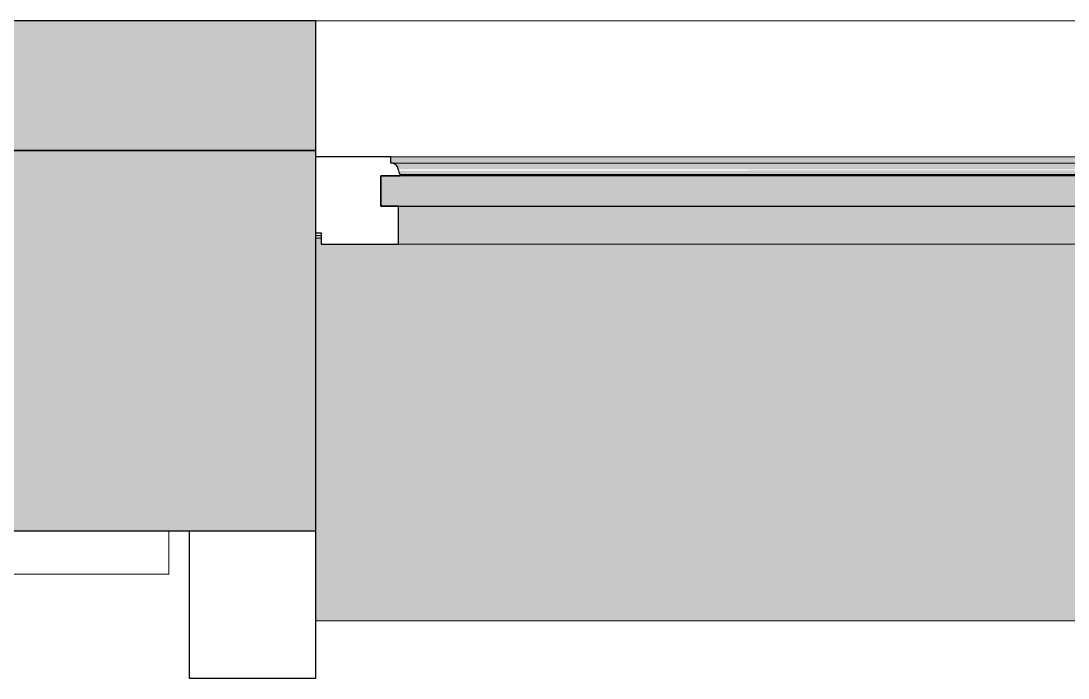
# Model space of a CAD drawing. Header units: millimetres. Extents: x 155927 to 295199, y -4084 to 97293.
# Drawn here: x 184676 to 185502, y 8852 to 9370 of the extents above; entities that cross this region are included whole.
import ezdxf

# ---------------------------------------------------------------- set-up
doc = ezdxf.new("R2010")
doc.units = ezdxf.units.MM
doc.header["$MEASUREMENT"] = 0
for name, color, linetype, lineweight in [('A-GLAZ', 7, 'CONTINUOUS', 9), ('A-GLAZ-CURT', 7, 'CONTINUOUS', 9), ('A-WALL', 7, 'CONTINUOUS', 9), ('A-WALL-PATT', 7, 'CONTINUOUS', 9), ('I-WALL', 7, 'CONTINUOUS', 9)]:
    doc.layers.add(name, color=color, linetype=linetype, lineweight=lineweight)

msp = doc.modelspace()

# ---------------------------------------------------------------- hatches: boundary and pattern name
at = {"layer": 'A-GLAZ'}
for points in [[(185952.84, 9257.48), (186241.62, 9258.29), (186241.62, 9262.47), (184968.04, 9262.47), (184968.04, 9257.48), (185352.5, 9257.48)], [(186235.84, 9252.56), (186237.62, 9256.23), (186237.84, 9257.48), (184970.9, 9257.02), (184973.56, 9253.93), (184974.25, 9252.56), (186235.41, 9252.56)], [(185952.84, 9223.55), (186249.61, 9223.55), (186249.61, 9247.49), (184960.05, 9247.49), (184960.05, 9223.55), (185352.5, 9223.55)], [(185952.84, 9248.6), (186234.4, 9248.6), (186235.62, 9252.56), (184974.04, 9251.49), (184975.26, 9248.6), (185352.5, 9248.6)], [(186235.63, 9193.61), (186235.63, 9223.55), (184974.03, 9223.55), (184974.03, 9193.61), (185952.84, 9193.61)], [(187692.83, 8896.63), (187692.83, 9198.26), (187688.51, 9198.26), (187688.51, 9193.61), (186305.15, 9193.61), (186305.15, 9198.26), (186296.51, 9198.26), (186296.51, 9193.61), (184913.15, 9193.61), (184913.15, 9198.26), (184908.83, 9198.26), (184908.83, 8896.63), (186553.19, 8896.63)]]:
    msp.add_hatch(color=256, dxfattribs=at).paths.add_polyline_path(points, flags=0)
h = msp.add_hatch(color=256, dxfattribs=at)
h.paths.add_polyline_path([(184972.44, 9255.77), (184969.58, 9257.48), (184970.9, 9256.37), (184972.04, 9255.93)], flags=0)
h.paths.add_polyline_path([(186364.44, 9255.77), (186361.58, 9257.48), (186362.9, 9256.37), (186364.04, 9255.93)], flags=0)
h = msp.add_hatch(color=256, dxfattribs=at)
h.paths.add_polyline_path([(187692.83, 9198.26), (187692.83, 9200.38), (187688.51, 9200.38), (187688.51, 9198.26)], flags=0)
h.paths.add_polyline_path([(186296.51, 9198.26), (186305.15, 9198.73), (186305.15, 9200.38), (186296.51, 9200.38), (186296.51, 9198.73)], flags=0)
h.paths.add_polyline_path([(184908.83, 9198.26), (184913.15, 9198.26), (184913.15, 9200.38), (184908.83, 9200.38)], flags=0)
at = {"layer": 'A-WALL-PATT'}
msp.add_hatch(color=256, dxfattribs=at).paths.add_polyline_path([(184908.83, 9267.61), (184908.83, 9369.61), (183192.83, 9369.61), (183192.83, 9267.61), (184752.16, 9267.61)], flags=0)
h = msp.add_hatch(color=256, dxfattribs=at)
h.paths.add_polyline_path([(231140.83, 8967.61), (231140.83, 9267.61), (230059.83, 9267.61), (230059.83, 8967.61), (230978.47, 8967.61)], flags=0)
h.paths.add_polyline_path([(228577.11, 8967.61), (228775.83, 8967.61), (228775.83, 9267.61), (227617.83, 9267.61), (227617.83, 8967.61)], flags=0)
h.paths.add_polyline_path([(225983.83, 8967.61), (225983.83, 9267.61), (224442.83, 9267.61), (224442.83, 8967.61), (224975.06, 8967.61)], flags=0)
h.paths.add_polyline_path([(209658.83, 8967.61), (209658.83, 9267.61), (208317.83, 9267.61), (208317.83, 8967.61), (209366.17, 8967.61)], flags=0)
h.paths.add_polyline_path([(203963.1, 8967.61), (204033.83, 8967.61), (204033.83, 9267.61), (202692.83, 9267.61), (202692.83, 8967.61), (203362.75, 8967.61)], flags=0)
h.paths.add_polyline_path([(199908.83, 8967.61), (199908.83, 9267.61), (197042.83, 9267.61), (197042.83, 8967.61), (198560.02, 8967.61)], flags=0)
h.paths.add_polyline_path([(194508.83, 8967.61), (194508.83, 9267.61), (191992.83, 9267.61), (191992.83, 8967.61), (193757.29, 8967.61)], flags=0)
h.paths.add_polyline_path([(190358.83, 8967.61), (190358.83, 9267.61), (187692.83, 9267.61), (187692.83, 8967.61), (188954.55, 8967.61)], flags=0)
h.paths.add_polyline_path([(184151.82, 8967.61), (184908.83, 8967.61), (184908.83, 9267.61), (183192.83, 9267.61), (183192.83, 8967.61), (183551.48, 8967.61)], flags=0)
h.paths.add_polyline_path([(176347.38, 8967.61), (176658.83, 8967.61), (176658.83, 9267.61), (174942.83, 9267.61), (174942.83, 8967.61), (175747.04, 8967.61)], flags=0)
h.paths.add_polyline_path([(162539.52, 8967.61), (163158.83, 8967.61), (163158.83, 9267.61), (161617.83, 9267.61), (161617.83, 8967.61)], flags=0)
h.paths.add_polyline_path([(159983.83, 8967.61), (159983.83, 9267.61), (159292.83, 9267.61), (159292.83, 8967.61), (159537.81, 8967.61)], flags=0)

# ---------------------------------------------------------------- linework, layer by layer
at = {"layer": 'A-GLAZ', "lineweight": 30}
for p, q in [((184968.04, 9262.47), (184908.83, 9262.47)), ((184968.04, 9257.48), (184968.04, 9262.47)), ((184969.58, 9257.48), (184968.04, 9257.48)), ((186249.61, 9247.49), (184960.05, 9247.49)), ((184960.05, 9247.49), (184960.05, 9223.55)), ((184960.05, 9223.55), (184960.05, 9247.49)), ((184960.05, 9247.49), (184975.26, 9247.49)), ((184975.26, 9247.49), (184975.26, 9248.6)), ((184960.05, 9223.55), (186249.61, 9223.55)), ((184974.03, 9223.55), (184960.05, 9223.55)), ((184974.03, 9193.61), (184974.03, 9223.55)), ((184908.83, 9202.59), (184913.15, 9202.59)), ((184913.15, 9202.59), (184913.15, 9193.61)), ((184913.15, 9193.61), (184974.03, 9193.61)), ((184808.83, 8967.61), (184808.83, 8851.61)), ((184908.83, 8851.61), (184908.83, 8967.61)), ((184808.83, 8851.61), (184908.83, 8851.61))]:
    msp.add_line(p, q, dxfattribs=at)
at = {"layer": 'A-GLAZ'}
for p, q in [((186241.62, 9262.47), (184968.04, 9262.47)), ((184968.04, 9257.48), (184969.58, 9257.48)), ((184969.58, 9257.48), (186240.08, 9257.48)), ((184975.26, 9248.6), (186234.4, 9248.6)), ((184908.83, 9200.38), (184913.15, 9200.38)), ((184908.83, 9198.26), (184913.15, 9198.26)), ((184974.03, 9193.61), (186235.63, 9193.61)), ((184908.83, 8896.63), (187692.83, 8896.63))]:
    msp.add_line(p, q, dxfattribs=at)
at = {"layer": 'A-GLAZ', "lineweight": 30}
for centre, radius, start, end in [((184968.47, 9252.24), 5.36, 3.42608, 78.04762), ((184981.2, 9253), 7.4, 183.42608, 216.57392)]:
    msp.add_arc(centre, radius, start, end, dxfattribs=at)
at = {"layer": 'A-GLAZ'}
for points, knots in [([(184972.04, 9256.23), (184971.87, 9256.39), (184971.5, 9256.68), (184970.7, 9257.15), (184970.05, 9257.38), (184969.58, 9257.48)], [-0.4, -0.4, -0.4, -0.4, -0.3, -0.2, 0, 0, 0, 0]), ([(184973.82, 9252.56), (184973.79, 9253.02), (184973.66, 9253.72), (184973.31, 9254.58), (184973.08, 9254.98), (184972.95, 9255.18)], [-1, -1, -1, -1, -0.8, -0.7, -0.6, -0.6, -0.6, -0.6])]:
    msp.add_open_spline(points, degree=3, knots=knots, dxfattribs=at)
msp.add_open_spline([(184975.26, 9248.6), (184974.98, 9248.98), (184974.73, 9249.39), (184974.53, 9249.82)], degree=3, dxfattribs=at)
at = {"layer": 'A-GLAZ-CURT', "lineweight": 20}
for p, q in [((184792.83, 8967.61), (183308.83, 8967.61)), ((184792.83, 8933.61), (184792.83, 8967.61)), ((183308.83, 8933.61), (184792.83, 8933.61))]:
    msp.add_line(p, q, dxfattribs=at)
at = {"layer": 'A-WALL', "lineweight": 30}
for p, q in [((184908.83, 9267.61), (183192.83, 9267.61)), ((184908.83, 8967.61), (184908.83, 9267.61)), ((183192.83, 8967.61), (184908.83, 8967.61))]:
    msp.add_line(p, q, dxfattribs=at)
at = {"layer": 'I-WALL', "lineweight": 30}
for p, q in [((184908.83, 9369.61), (183192.83, 9369.61)), ((184908.83, 9267.61), (184908.83, 9369.61)), ((183192.83, 9267.61), (184908.83, 9267.61))]:
    msp.add_line(p, q, dxfattribs=at)
at = {"layer": 'I-WALL'}
msp.add_line((184908.83, 9369.61), (187692.83, 9369.61), dxfattribs=at)

doc.saveas('drawing.dxf')
